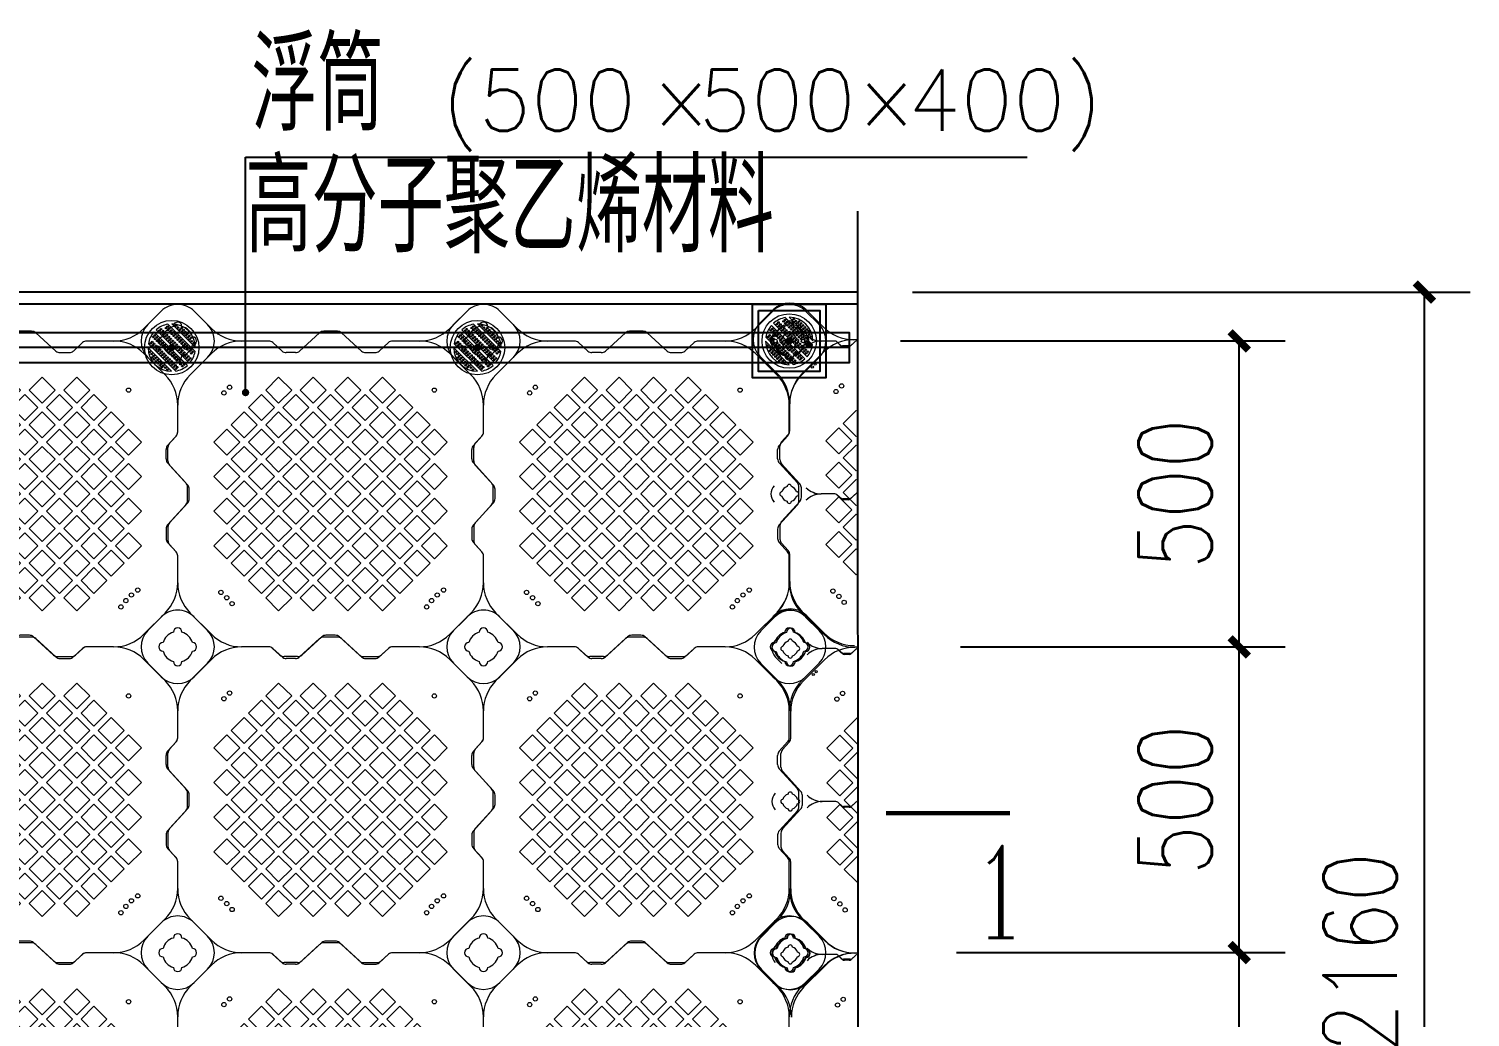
# Model space of a CAD drawing. Header units: millimetres. Extents: x -1822632 to -1305911, y 1206448 to 1536160.
# Drawn here: x -1808571 to -1806214, y 1235770 to 1237386 of the extents above; entities that cross this region are included whole.
import ezdxf

# ---------------------------------------------------------------- set-up
doc = ezdxf.new("R2010")
doc.units = ezdxf.units.MM
doc.header["$LTSCALE"] = 1000
doc.layers.get('0').update_dxf_attribs({"linetype": 'CONTINUOUS'})
doc.layers.get('DEFPOINTS').update_dxf_attribs({"linetype": 'CONTINUOUS'})
doc.layers.add('2维浮筒', color=253, linetype='CONTINUOUS', lineweight=5)
for name, color, linetype in [('DIM_LEAD', 3, 'CONTINUOUS'), ('DIM_SYMB', 3, 'CONTINUOUS'), ('PUB_DIM', 3, 'CONTINUOUS'), ('PUB_TEXT', 7, 'CONTINUOUS'), ('标注', 7, 'CONTINUOUS'), ('栏杆', 16, 'CONTINUOUS'), ('浮桥木地板', 44, 'CONTINUOUS'), ('龙骨', 29, 'CONTINUOUS')]:
    doc.layers.add(name, color=color, linetype=linetype)
doc.styles.add('_TCH_DIM', font='SIMPLEX.shx', dxfattribs={"width": 0.7, "bigfont": 'GBCBIG.shx'})
doc.styles.add('_TCH_LABEL', font='romanc.shx', dxfattribs={"width": 0.7, "bigfont": 'hhzkt.shx'})
doc.styles.add('dim_font', font='SIMPLEX.shx', dxfattribs={"width": 0.8})
doc.dimstyles.new('DIMN30', dxfattribs={"dimscale": 0.3, "dimtxt": 300, "dimasz": 100, "dimexe": 250, "dimexo": 300, "dimgap": 150, "dimtad": 1, "dimdec": 0, "dimzin": 0, "dimdsep": 46, "dimtxsty": 'dim_font', "dimblk": 'ARCHTICK', "dimcen": 0.09, "dimclrt": 7, "dimazin": 2, "dimtfac": 1, "dimtdec": 0, "dimtix": 1, "dimtmove": 2, "dimatfit": 3, "dimldrblk": 'ARCHTICK', "dimfxl": 1, "dimtolj": 1, "dimtzin": 0, "dimarcsym": 0})

# ---------------------------------------------------------------- blocks, each defined once
blk = doc.blocks.new('_ARCHTICK')
at = {"color": 0, "linetype": 'ByBlock', "const_width": 0.4}
blk.add_lwpolyline([(-0.5, -0.5), (0.5, 0.5)], dxfattribs=at)
blk = doc.blocks.new('*D46')
at = {"layer": 'DEFPOINTS', "color": 0, "transparency": 16777216}
for p in [(-1807235.3, 1236875.5), (-1806591.4, 1236875.5), (-1807051.5, 1236375.5)]:
    blk.add_point(p, dxfattribs=at)
at = {"layer": 'PUB_DIM', "color": 0, "lineweight": -2, "transparency": 16777216}
for p, q in [((-1807145.3, 1236875.5), (-1806516.4, 1236875.5)), ((-1806591.4, 1236375.5), (-1806591.4, 1236875.5)), ((-1806961.5, 1236375.5), (-1806516.4, 1236375.5))]:
    blk.add_line(p, q, dxfattribs=at)
at = {"layer": 'PUB_DIM', "color": 0, "lineweight": -2, "transparency": 16777216, "xscale": 30, "yscale": 30, "zscale": 30}
for p, rotation in [((-1806591.4, 1236875.5), 90), ((-1806591.4, 1236375.5), 270)]:
    blk.add_blockref('_ARCHTICK', p, dxfattribs=dict(at, rotation=rotation))
at = {"layer": 'PUB_DIM', "color": 7, "transparency": 16777216, "insert": (-1806696.4, 1236625.5), "char_height": 120, "attachment_point": 5, "rotation": 90, "style": 'dim_font'}
blk.add_mtext('\\A1;500', dxfattribs=at)
blk = doc.blocks.new('*D47')
at = {"layer": 'DEFPOINTS', "color": 0, "transparency": 16777216}
for p in [(-1807137.4, 1236375.5), (-1806591.4, 1236375.5), (-1806919.3, 1235875.5)]:
    blk.add_point(p, dxfattribs=at)
at = {"layer": 'PUB_DIM', "color": 0, "lineweight": -2, "transparency": 16777216}
for p, q in [((-1807047.4, 1236375.5), (-1806516.4, 1236375.5)), ((-1806591.4, 1235875.5), (-1806591.4, 1236375.5)), ((-1806829.3, 1235875.5), (-1806516.4, 1235875.5))]:
    blk.add_line(p, q, dxfattribs=at)
at = {"layer": 'PUB_DIM', "color": 0, "lineweight": -2, "transparency": 16777216, "xscale": 30, "yscale": 30, "zscale": 30}
for p, rotation in [((-1806591.4, 1236375.5), 90), ((-1806591.4, 1235875.5), 270)]:
    blk.add_blockref('_ARCHTICK', p, dxfattribs=dict(at, rotation=rotation))
at = {"layer": 'PUB_DIM', "color": 7, "transparency": 16777216, "insert": (-1806696.4, 1236125.5), "char_height": 120, "attachment_point": 5, "rotation": 90, "style": 'dim_font'}
blk.add_mtext('\\A1;500', dxfattribs=at)
blk = doc.blocks.new('*D48')
at = {"layer": 'DEFPOINTS', "color": 0, "transparency": 16777216}
for p in [(-1807144, 1235875.5), (-1806591.4, 1235875.5), (-1807016, 1235375.5)]:
    blk.add_point(p, dxfattribs=at)
at = {"layer": 'PUB_DIM', "color": 0, "lineweight": -2, "transparency": 16777216}
for p, q in [((-1807054, 1235875.5), (-1806516.4, 1235875.5)), ((-1806591.4, 1235375.5), (-1806591.4, 1235875.5)), ((-1806926, 1235375.5), (-1806516.4, 1235375.5))]:
    blk.add_line(p, q, dxfattribs=at)
at = {"layer": 'PUB_DIM', "color": 0, "lineweight": -2, "transparency": 16777216, "xscale": 30, "yscale": 30, "zscale": 30}
for p, rotation in [((-1806591.4, 1235875.5), 90), ((-1806591.4, 1235375.5), 270)]:
    blk.add_blockref('_ARCHTICK', p, dxfattribs=dict(at, rotation=rotation))
at = {"layer": 'PUB_DIM', "color": 7, "transparency": 16777216, "insert": (-1806696.4, 1235625.5), "char_height": 120, "attachment_point": 5, "rotation": 90, "style": 'dim_font'}
blk.add_mtext('\\A1;500', dxfattribs=at)
blk = doc.blocks.new('dsm2')
at = {"color": 251, "lineweight": 5}
for p, q in [((-77.5, 0.3), (-0.3, 77.5)), ((-76.4, -12.8), (12.8, 76.4)), ((-58.2, -51.2), (51.2, 58.2)), ((-51.2, -58.2), (58.2, 51.2)), ((-12.8, -76.4), (76.4, 12.8)), ((0.3, -77.5), (77.5, -0.3))]:
    blk.add_line(p, q, dxfattribs=at)
for centre, radius in [((0, 0), 89), ((-51.3, 44.9), 2.5), ((-44.9, 51.3), 2.5), ((-40, 46.3), 2.5), ((-38.5, 57.6), 2.5), ((-33.6, 52.7), 2.5), ((-32.2, 64), 2.5), ((-27.2, 59), 2.5), ((-20.9, 65.4), 2.5), ((-14.5, 71.8), 2.5), ((0, 45), 6), ((1.1, 56.2), 2.5), ((6, 51.3), 2.5), ((7.4, 62.6), 2.5), ((12.4, 57.6), 2.5), ((13.8, 68.9), 2.5), ((18.7, 64), 2.5), ((22.3, 47.7), 2.5), ((28.6, 54.1), 2.5), ((33.6, 49.1), 2.5), ((35, 60.5), 2.5), ((40, 55.5), 2.5), ((-71.8, 14.5), 2.5), ((-65.4, 20.9), 2.5), ((-64, 32.2), 2.5), ((-59, 27.2), 2.5), ((-57.6, 38.5), 2.5), ((-56.2, -1.1), 2.5), ((-52.7, 33.6), 2.5), ((-49.9, 5.3), 2.5), ((-46.3, 40), 2.5), ((-44.9, 0.4), 2.5), ((-43.5, 11.7), 2.5), ((-38.5, 6.7), 2.5), ((-37.1, 18), 2.5), ((-32.2, 13.1), 2.5), ((-30.8, 24.4), 2.5), ((-25.8, 19.4), 2.5), ((-24.4, 30.8), 2.5), ((-22.3, 3.2), 2.5), ((-19.4, 25.8), 2.5), ((-18, 37.1), 2.5), ((-17.3, -1.8), 2.5), ((-15.9, 9.5), 2.5), ((-13.1, 32.2), 2.5), ((-11.7, 43.5), 2.5), ((-11, 4.6), 2.5), ((-9.5, 15.9), 2.5), ((-6.7, 38.5), 2.5), ((-4.6, 11), 2.5), ((-3.2, 22.3), 2.5), ((1.8, 17.3), 2.5), ((3.2, 28.6), 2.5), ((8.1, 23.7), 2.5), ((9.5, 35), 2.5), ((14.5, 30.1), 2.5), ((15.9, 41.4), 2.5), ((17.3, 1.8), 2.5), ((20.9, 36.4), 2.5), ((23.7, 8.1), 2.5), ((27.2, 42.8), 2.5), ((28.6, 3.2), 2.5), ((30.1, 14.5), 2.5), ((35, 9.5), 2.5), ((36.4, 20.9), 2.5), ((41.4, 15.9), 2.5), ((42.8, 27.2), 2.5), ((44.9, -0.4), 2.5), ((47.7, 22.3), 2.5), ((49.1, 33.6), 2.5), ((51.3, 6), 2.5), ((54.1, 28.6), 2.5), ((55.5, 40), 2.5), ((56.2, 1.1), 2.5), ((57.6, 12.4), 2.5), ((60.5, 35), 2.5), ((62.6, 7.4), 2.5), ((64, 18.7), 2.5), ((68.9, 13.8), 2.5), ((-68.9, -13.8), 2.5), ((-64, -18.7), 2.5), ((-62.6, -7.4), 2.5), ((-60.5, -35), 2.5), ((-57.6, -12.4), 2.5), ((-55.5, -40), 2.5), ((-54.1, -28.6), 2.5), ((-51.3, -6), 2.5), ((-49.1, -33.6), 2.5), ((-47.7, -22.3), 2.5), ((-42.8, -27.2), 2.5), ((-41.4, -15.9), 2.5), ((-36.4, -20.9), 2.5), ((-35, -9.5), 2.5), ((-33.6, -49.1), 2.5), ((-30.1, -14.5), 2.5), ((-28.6, -3.2), 2.5), ((-27.2, -42.8), 2.5), ((-23.7, -8.1), 2.5), ((-22.3, -47.7), 2.5), ((-20.9, -36.4), 2.5), ((-15.9, -41.4), 2.5), ((-14.5, -30.1), 2.5), ((-9.5, -35), 2.5), ((-8.1, -23.7), 2.5), ((0, -45), 6), ((-3.2, -28.6), 2.5), ((-1.8, -17.3), 2.5), ((3.2, -22.3), 2.5), ((4.6, -11), 2.5), ((6.7, -38.5), 2.5), ((9.5, -15.9), 2.5), ((11, -4.6), 2.5), ((11.7, -43.5), 2.5), ((13.1, -32.2), 2.5), ((15.9, -9.5), 2.5), ((18, -37.1), 2.5), ((19.4, -25.8), 2.5), ((22.3, -3.2), 2.5), ((24.4, -30.8), 2.5), ((25.8, -19.4), 2.5), ((30.8, -24.4), 2.5), ((32.2, -13.1), 2.5), ((37.1, -18), 2.5), ((38.5, -6.7), 2.5), ((40, -46.3), 2.5), ((43.5, -11.7), 2.5), ((46.3, -40), 2.5), ((49.9, -5.3), 2.5), ((51.3, -44.9), 2.5), ((52.7, -33.6), 2.5), ((57.6, -38.5), 2.5), ((59, -27.2), 2.5), ((64, -32.2), 2.5), ((65.4, -20.9), 2.5), ((71.8, -14.5), 2.5), ((-40, -55.5), 2.5), ((-35, -60.5), 2.5), ((-28.6, -54.1), 2.5), ((-18.7, -64), 2.5), ((-13.8, -68.9), 2.5), ((-12.4, -57.6), 2.5), ((-7.4, -62.6), 2.5), ((-6, -51.3), 2.5), ((-1.1, -56.2), 2.5), ((14.5, -71.8), 2.5), ((20.9, -65.4), 2.5), ((27.2, -59), 2.5), ((32.2, -64), 2.5), ((33.6, -52.7), 2.5), ((38.5, -57.6), 2.5), ((44.9, -51.3), 2.5)]:
    blk.add_circle(centre, radius, dxfattribs=at)
for centre, radius, start, end in [((0, 0), 77.5, 90.2087, 179.7913), ((-5.3, 49.9), 2.5, 9.9886, 265.1119), ((0, 0), 77.5, 48.6991, 80.4959), ((0, 0), 77.5, 9.5041, 41.3009), ((0, 0), 77.5, 189.5041, 221.3009), ((0, 0), 77.5, 270.2087, 359.7913), ((0, 0), 77.5, 228.6991, 260.4959), ((5.3, -49.9), 2.5, 189.9886, 85.1119)]:
    blk.add_arc(centre, radius, start, end, dxfattribs=at)
blk = doc.blocks.new('ds')
at = {"color": 6}
blk.add_lwpolyline([(-6.5, -3.8), (0, -7.5), (6.5, -3.8), (6.5, 3.8), (0, 7.5), (-6.5, 3.8)], close=True, dxfattribs=at)
at = {"color": 5, "lineweight": -3}
blk.add_circle((0, 0), 9, dxfattribs=at)
at = {"lineweight": -3}
blk.add_circle((0, 0), 4, dxfattribs=at)
at = {"color": 251, "lineweight": 5, "rotation": 90}
blk.add_blockref('dsm2', (0, 0), dxfattribs=at)
blk = doc.blocks.new('*U34')
at = {"layer": '栏杆'}
for points in [[(-60, 60), (60, 60), (60, -60), (-60, -60)], [(-50, 50), (50, 50), (50, -50), (-50, -50)]]:
    blk.add_lwpolyline(points, close=True, dxfattribs=at)
blk = doc.blocks.new('*U35')
at = {"layer": '栏杆', "color": 0, "linetype": 'ByBlock', "lineweight": -2, "transparency": 16777216}
blk.add_blockref('*U34', (4500, 0), dxfattribs=at)
blk = doc.blocks.new('旗华浮筒')
at = {"layer": '2维浮筒'}
for p, q in [((-548.8, 526.9), (-526.9, 548.8)), ((-473.2, 548.8), (-444.8, 520.5)), ((-26.8, 548.8), (-55.2, 520.5)), ((26.9, 548.8), (48.8, 526.9)), ((-395.4, 500), (-351.5, 500)), ((-332.9, 513.4), (-344.7, 502.6)), ((-303.9, 516), (-326.1, 516)), ((-297.1, 513.4), (-264.4, 483.6)), ((-202.9, 513.4), (-235.6, 483.6)), ((-196.1, 516), (-173.9, 516)), ((-167.1, 513.4), (-155.3, 502.6)), ((-148.5, 500), (-104.7, 500)), ((-548.8, 473.2), (-520.5, 444.8)), ((-479.5, 444.8), (-444.8, 479.5)), ((-257.6, 481), (-242.4, 481)), ((-20.5, 444.8), (-55.2, 479.5)), ((48.8, 473.2), (20.5, 444.8)), ((-500, 351.5), (-500, 395.4)), ((0, 351.3), (0, 395.4)), ((-513.4, 332.9), (-502.6, 344.7)), ((-16.4, 329.4), (-2.6, 344.5)), ((-516, 303.9), (-516, 326.1)), ((-19, 307.4), (-19, 322.6)), ((-513.4, 297.1), (-483.6, 264.4)), ((-16.4, 300.6), (13.4, 267.9)), ((16, 238.9), (16, 261.1)), ((-481, 242.4), (-481, 257.6)), ((-513.4, 202.9), (-483.6, 235.6)), ((-16.4, 199.4), (13.4, 232.1)), ((-516, 196.1), (-516, 173.9)), ((-19, 192.6), (-19, 177.4)), ((-513.4, 167.1), (-502.6, 155.3)), ((-16.4, 170.6), (-2.6, 155.5)), ((-500, 104.7), (-500, 148.5)), ((0, 104.7), (0, 148.7)), ((-548.8, 26.8), (-520.5, 55.2)), ((-444.8, 20.5), (-479.5, 55.2)), ((-55.2, 20.5), (-20.5, 55.2)), ((48.8, 26.8), (20.5, 55.2)), ((-395.4, 0), (-351.3, 0)), ((-329.4, 16.4), (-344.5, 2.6)), ((-307.4, 19), (-322.6, 19)), ((-300.6, 16.4), (-267.9, -13.4)), ((-199.4, 16.4), (-232.1, -13.4)), ((-192.6, 19), (-177.4, 19)), ((-170.6, 16.4), (-155.5, 2.6)), ((-148.7, 0), (-104.7, 0)), ((-473.2, -48.8), (-444.8, -20.5)), ((-261.1, -16), (-238.9, -16)), ((-26.8, -48.8), (-55.2, -20.5)), ((-526.9, -48.8), (-548.8, -26.9)), ((48.8, -26.9), (26.9, -48.8))]:
    blk.add_line(p, q, dxfattribs=at)
for points in [[(-334.9, 398.5), (-313.6, 419.7), (-334.9, 440.9), (-356.1, 419.7)], [(-278.3, 398.5), (-257.1, 419.7), (-278.3, 440.9), (-299.5, 419.7)], [(-221.7, 398.5), (-200.5, 419.7), (-221.7, 440.9), (-242.9, 419.7)], [(-165.1, 398.5), (-143.9, 419.7), (-165.1, 440.9), (-186.4, 419.7)], [(-363.1, 370.2), (-341.9, 391.4), (-363.1, 412.6), (-384.4, 391.4)], [(-306.6, 370.2), (-285.4, 391.4), (-306.6, 412.6), (-327.8, 391.4)], [(-250, 370.2), (-228.8, 391.4), (-250, 412.6), (-271.2, 391.4)], [(-193.4, 370.2), (-172.2, 391.4), (-193.4, 412.6), (-214.6, 391.4)], [(-136.9, 370.2), (-115.6, 391.4), (-136.9, 412.6), (-158.1, 391.4)], [(-391.4, 341.9), (-370.2, 363.1), (-391.4, 384.4), (-412.6, 363.1)], [(-334.9, 341.9), (-313.6, 363.1), (-334.9, 384.4), (-356.1, 363.1)], [(-278.3, 341.9), (-257.1, 363.1), (-278.3, 384.4), (-299.5, 363.1)], [(-221.7, 341.9), (-200.5, 363.1), (-221.7, 384.4), (-242.9, 363.1)], [(-165.1, 341.9), (-143.9, 363.1), (-165.1, 384.4), (-186.4, 363.1)], [(-108.6, 341.9), (-87.4, 363.1), (-108.6, 384.4), (-129.8, 363.1)], [(-419.7, 313.6), (-398.5, 334.9), (-419.7, 356.1), (-440.9, 334.9)], [(-363.1, 313.6), (-341.9, 334.9), (-363.1, 356.1), (-384.4, 334.9)], [(-306.6, 313.6), (-285.4, 334.9), (-306.6, 356.1), (-327.8, 334.9)], [(-250, 313.6), (-228.8, 334.9), (-250, 356.1), (-271.2, 334.9)], [(-193.4, 313.6), (-172.2, 334.9), (-193.4, 356.1), (-214.6, 334.9)], [(-136.9, 313.6), (-115.6, 334.9), (-136.9, 356.1), (-158.1, 334.9)], [(-80.3, 313.6), (-59.1, 334.9), (-80.3, 356.1), (-101.5, 334.9)], [(-391.4, 285.4), (-370.2, 306.6), (-391.4, 327.8), (-412.6, 306.6)], [(-334.9, 285.4), (-313.6, 306.6), (-334.9, 327.8), (-356.1, 306.6)], [(-278.3, 285.4), (-257.1, 306.6), (-278.3, 327.8), (-299.5, 306.6)], [(-221.7, 285.4), (-200.5, 306.6), (-221.7, 327.8), (-242.9, 306.6)], [(-165.1, 285.4), (-143.9, 306.6), (-165.1, 327.8), (-186.4, 306.6)], [(-108.6, 285.4), (-87.4, 306.6), (-108.6, 327.8), (-129.8, 306.6)], [(-419.7, 257.1), (-398.5, 278.3), (-419.7, 299.5), (-440.9, 278.3)], [(-363.1, 257.1), (-341.9, 278.3), (-363.1, 299.5), (-384.4, 278.3)], [(-306.6, 257.1), (-285.4, 278.3), (-306.6, 299.5), (-327.8, 278.3)], [(-250, 257.1), (-228.8, 278.3), (-250, 299.5), (-271.2, 278.3)], [(-193.4, 257.1), (-172.2, 278.3), (-193.4, 299.5), (-214.6, 278.3)], [(-136.9, 257.1), (-115.6, 278.3), (-136.9, 299.5), (-158.1, 278.3)], [(-80.3, 257.1), (-59.1, 278.3), (-80.3, 299.5), (-101.5, 278.3)], [(-391.4, 228.8), (-370.2, 250), (-391.4, 271.2), (-412.6, 250)], [(-334.9, 228.8), (-313.6, 250), (-334.9, 271.2), (-356.1, 250)], [(-278.3, 228.8), (-257.1, 250), (-278.3, 271.2), (-299.5, 250)], [(-221.7, 228.8), (-200.5, 250), (-221.7, 271.2), (-242.9, 250)], [(-165.1, 228.8), (-143.9, 250), (-165.1, 271.2), (-186.4, 250)], [(-108.6, 228.8), (-87.4, 250), (-108.6, 271.2), (-129.8, 250)], [(-419.7, 200.5), (-398.5, 221.7), (-419.7, 242.9), (-440.9, 221.7)], [(-363.1, 200.5), (-341.9, 221.7), (-363.1, 242.9), (-384.4, 221.7)], [(-306.6, 200.5), (-285.4, 221.7), (-306.6, 242.9), (-327.8, 221.7)], [(-250, 200.5), (-228.8, 221.7), (-250, 242.9), (-271.2, 221.7)], [(-193.4, 200.5), (-172.2, 221.7), (-193.4, 242.9), (-214.6, 221.7)], [(-136.9, 200.5), (-115.6, 221.7), (-136.9, 242.9), (-158.1, 221.7)], [(-80.3, 200.5), (-59.1, 221.7), (-80.3, 242.9), (-101.5, 221.7)], [(-391.4, 172.2), (-370.2, 193.4), (-391.4, 214.6), (-412.6, 193.4)], [(-334.9, 172.2), (-313.6, 193.4), (-334.9, 214.6), (-356.1, 193.4)], [(-278.3, 172.2), (-257.1, 193.4), (-278.3, 214.6), (-299.5, 193.4)], [(-221.7, 172.2), (-200.5, 193.4), (-221.7, 214.6), (-242.9, 193.4)], [(-165.1, 172.2), (-143.9, 193.4), (-165.1, 214.6), (-186.4, 193.4)], [(-108.6, 172.2), (-87.4, 193.4), (-108.6, 214.6), (-129.8, 193.4)], [(-419.7, 143.9), (-398.5, 165.1), (-419.7, 186.4), (-440.9, 165.1)], [(-363.1, 143.9), (-341.9, 165.1), (-363.1, 186.4), (-384.4, 165.1)], [(-306.6, 143.9), (-285.4, 165.1), (-306.6, 186.4), (-327.8, 165.1)], [(-250, 143.9), (-228.8, 165.1), (-250, 186.4), (-271.2, 165.1)], [(-193.4, 143.9), (-172.2, 165.1), (-193.4, 186.4), (-214.6, 165.1)], [(-136.9, 143.9), (-115.6, 165.1), (-136.9, 186.4), (-158.1, 165.1)], [(-80.3, 143.9), (-59.1, 165.1), (-80.3, 186.4), (-101.5, 165.1)], [(-391.4, 115.6), (-370.2, 136.9), (-391.4, 158.1), (-412.6, 136.9)], [(-334.9, 115.6), (-313.6, 136.9), (-334.9, 158.1), (-356.1, 136.9)], [(-278.3, 115.6), (-257.1, 136.9), (-278.3, 158.1), (-299.5, 136.9)], [(-221.7, 115.6), (-200.5, 136.9), (-221.7, 158.1), (-242.9, 136.9)], [(-165.1, 115.6), (-143.9, 136.9), (-165.1, 158.1), (-186.4, 136.9)], [(-108.6, 115.6), (-87.4, 136.9), (-108.6, 158.1), (-129.8, 136.9)], [(-363.1, 87.4), (-341.9, 108.6), (-363.1, 129.8), (-384.4, 108.6)], [(-306.6, 87.4), (-285.4, 108.6), (-306.6, 129.8), (-327.8, 108.6)], [(-250, 87.4), (-228.8, 108.6), (-250, 129.8), (-271.2, 108.6)], [(-193.4, 87.4), (-172.2, 108.6), (-193.4, 129.8), (-214.6, 108.6)], [(-136.9, 87.4), (-115.6, 108.6), (-136.9, 129.8), (-158.1, 108.6)], [(-334.9, 59.1), (-313.6, 80.3), (-334.9, 101.5), (-356.1, 80.3)], [(-278.3, 59.1), (-257.1, 80.3), (-278.3, 101.5), (-299.5, 80.3)], [(-221.7, 59.1), (-200.5, 80.3), (-221.7, 101.5), (-242.9, 80.3)], [(-165.1, 59.1), (-143.9, 80.3), (-165.1, 101.5), (-186.4, 80.3)]]:
    blk.add_lwpolyline(points, close=True, dxfattribs=at)
for centre in [(-411, 429.4), (-84.8, 424.4), (-429.4, 411), (-419.7, 419.7), (-75.6, 415.2), (-434.7, 92.9), (-424.4, 84.8), (-415.2, 75.6), (-80.3, 80.3), (-407.1, 65.3)]:
    blk.add_circle(centre, 3.5, dxfattribs=at)
for centre, radius, start, end in [((-500, 522), 38, 45, 135), ((0, 522), 38, 45, 135), ((-522, 500), 38, 135, 225), ((-500, 500), 25, 106.2602, 163.7398), ((-500, 524), 7, 0, 180), ((-500, 500), 25, 16.2602, 73.7398), ((-395.3, 570), 70, 225, 270), ((-104.7, 570), 70, 270, 315), ((0, 500), 25, 106.2602, 163.7398), ((0, 524), 7, 0, 180), ((0, 500), 25, 16.2602, 73.7398), ((22, 500), 38, 315, 45), ((-524, 500), 7, 90, 270), ((-476, 500), 7, 270, 90), ((-395.3, 430), 70, 90, 135), ((-351.5, 510), 10, 270, 312.2737), ((-326.1, 506), 10, 90, 132.2737), ((-303.9, 506), 10, 47.7263, 90), ((-196.1, 506), 10, 90, 132.2737), ((-173.9, 506), 10, 47.7263, 90), ((-148.5, 510), 10, 227.7263, 270), ((-104.7, 430), 70, 45, 90), ((-24, 500), 7, 90, 270), ((24, 500), 7, 270, 90), ((-500, 500), 25, 196.2602, 253.7398), ((-500, 476), 7, 180, 0), ((-500, 500), 25, 286.2602, 343.7398), ((-257.6, 491), 10, 227.7263, 270), ((-242.4, 491), 10, 270, 312.2737), ((0, 500), 25, 196.2602, 253.7398), ((0, 476), 7, 180, 0), ((0, 500), 25, 286.2602, 343.7398), ((-570, 395.3), 70, 0, 45), ((-430, 395.3), 70, 135, 180), ((-70, 395.3), 70, 0, 45), ((70, 395.3), 70, 135, 180), ((-506, 326.1), 10, 137.7263, 180), ((-510, 351.5), 10, 317.7263, 0), ((-10, 351.3), 10, 317.7263, 0), ((-9, 322.6), 10, 137.7263, 180), ((-9, 307.4), 10, 180, 222.2737), ((-506, 303.9), 10, 180, 222.2737), ((-491, 257.6), 10, 0, 42.2737), ((6, 261.1), 10, 0, 42.2737), ((-491, 242.4), 10, 317.7263, 0), ((6, 238.9), 10, 317.7263, 0), ((-506, 196.1), 10, 137.7263, 180), ((-9, 192.6), 10, 137.7263, 180), ((-506, 173.9), 10, 180, 222.2737), ((-9, 177.4), 10, 180, 222.2737), ((-510, 148.5), 10, 0, 42.2737), ((-10, 148.7), 10, 0, 42.2737), ((-570, 104.7), 70, 315, 0), ((-430, 104.7), 70, 180, 225), ((-70, 104.7), 70, 315, 0), ((70, 104.7), 70, 180, 225), ((-522, 0), 38, 135, 225), ((-500, 0), 25, 106.2602, 163.7398), ((-500, 24), 7, 0, 180), ((-500, 0), 25, 16.2602, 73.7398), ((0, 0), 25, 106.2602, 163.7398), ((0, 24), 7, 0, 180), ((0, 0), 25, 16.2602, 73.7398), ((22, 0), 38, 315, 45), ((-524, 0), 7, 90, 270), ((-476, 0), 7, 270, 90), ((-395.3, 70), 70, 225, 270), ((-395.3, -70), 70, 90, 135), ((-351.3, 10), 10, 270, 312.2737), ((-322.6, 9), 10, 90, 132.2737), ((-307.4, 9), 10, 47.7263, 90), ((-192.6, 9), 10, 90, 132.2737), ((-177.4, 9), 10, 47.7263, 90), ((-148.7, 10), 10, 227.7263, 270), ((-104.7, 70), 70, 270, 315), ((-104.7, -70), 70, 45, 90), ((-24, 0), 7, 90, 270), ((24, 0), 7, 270, 90), ((-500, 0), 25, 196.2602, 253.7398), ((-500, 0), 25, 286.2602, 343.7398), ((-261.1, -6), 10, 227.7263, 270), ((-238.9, -6), 10, 270, 312.2737), ((0, 0), 25, 196.2602, 253.7398), ((0, 0), 25, 286.2602, 343.7398), ((-500, -24), 7, 180, 0), ((0, -24), 7, 180, 0), ((-500, -22), 38, 225, 315), ((0, -22), 38, 225, 315)]:
    blk.add_arc(centre, radius, start, end, dxfattribs=at)
blk = doc.blocks.new('*U36')
at = {"layer": '2维浮筒', "rotation": 90}
blk.add_blockref('旗华浮筒', (250, 250), dxfattribs=at)
blk = doc.blocks.new('*U37')
at = {"layer": '栏杆', "color": 0, "linetype": 'ByBlock', "lineweight": -2, "transparency": 16777216}
for p in [(1500, 0), (2000, 0), (2500, 0), (1500, -500), (2000, -500), (2500, -500), (1500, -1000), (2000, -1000), (2500, -1000)]:
    blk.add_blockref('*U36', p, dxfattribs=at)
blk = doc.blocks.new('*D50')
at = {"layer": 'DEFPOINTS', "color": 0, "transparency": 16777216}
for p in [(-1807215.6, 1236955.4, 0), (-1807184.1, 1234795.4, 0), (-1806288.8, 1234795.4)]:
    blk.add_point(p, dxfattribs=at)
at = {"layer": 'PUB_DIM', "color": 0, "lineweight": -2, "transparency": 16777216}
for p, q in [((-1807125.6, 1236955.4), (-1806213.8, 1236955.4)), ((-1806288.8, 1236955.4), (-1806288.8, 1234795.4)), ((-1807094.1, 1234795.4), (-1806213.8, 1234795.4))]:
    blk.add_line(p, q, dxfattribs=at)
at = {"layer": 'PUB_DIM', "color": 0, "lineweight": -2, "transparency": 16777216, "xscale": 30, "yscale": 30, "zscale": 30}
for p, rotation in [((-1806288.8, 1236955.4), 90), ((-1806288.8, 1234795.4), 270)]:
    blk.add_blockref('_ARCHTICK', p, dxfattribs=dict(at, rotation=rotation))
at = {"layer": 'PUB_DIM', "color": 7, "transparency": 16777216, "insert": (-1806393.8, 1235875.4), "char_height": 120, "attachment_point": 5, "rotation": 90, "style": 'dim_font'}
blk.add_mtext('\\A1;2160', dxfattribs=at)

msp = doc.modelspace()

# ---------------------------------------------------------------- linework, layer by layer
msp.add_line((-1807230.81, 1236864.628, 0), (-1812127.96, 1236864.628, 0))
at = {"layer": '2维浮筒'}
for p, q in [((-1807375.285, 1236904.545, 0), (-1807353.364, 1236926.466, 0)), ((-1807299.624, 1236926.466, 0), (-1807271.299, 1236898.14, 0)), ((-1807253.085, 1236875.433, 0), (-1807275.062, 1236875.433, 0)), ((-1807252.985, 1236875.433, 0), (-1807275.062, 1236875.433, 0)), ((-1807243.783, 1236868.733, 0), (-1807249.722, 1236874.132, 0)), ((-1807242.033, 1236867.233, 0), (-1807249.622, 1236874.132, 0)), ((-1807227.672, 1236867.233, 0), (-1807216.227, 1236877.637, 0)), ((-1807225.922, 1236868.733, 0), (-1807216.127, 1236877.637, 0)), ((-1807216.127, 1236877.637, 0), (-1807221.877, 1236877.637, 0)), ((-1807375.285, 1236850.805, 0), (-1807346.959, 1236822.48, 0)), ((-1807340.806, 1236851.018, 0), (-1807351.766, 1236861.979, 0)), ((-1807271.223, 1236857.135, 0), (-1807305.954, 1236822.404, 0)), ((-1807229.285, 1236867.433, 0), (-1807240.419, 1236867.433, 0)), ((-1807231.035, 1236865.933, 0), (-1807238.669, 1236865.933, 0)), ((-1807326.457, 1236729.104, 0), (-1807326.457, 1236772.907, 0)), ((-1807339.856, 1236710.498, 0), (-1807329.057, 1236722.377, 0)), ((-1807342.457, 1236681.504, 0), (-1807342.457, 1236703.771, 0)), ((-1807339.856, 1236674.777, 0), (-1807310.057, 1236641.998, 0)), ((-1807307.457, 1236620.004, 0), (-1807307.457, 1236635.271, 0)), ((-1807339.856, 1236580.498, 0), (-1807310.057, 1236613.277, 0)), ((-1807253.085, 1236625.433, 0), (-1807275.062, 1236625.433, 0)), ((-1807252.985, 1236625.433, 0), (-1807275.062, 1236625.433, 0)), ((-1807243.783, 1236618.733, 0), (-1807249.722, 1236624.132, 0)), ((-1807242.033, 1236617.233, 0), (-1807249.622, 1236624.132, 0)), ((-1807229.285, 1236617.433, 0), (-1807240.419, 1236617.433, 0)), ((-1807231.035, 1236615.933, 0), (-1807238.669, 1236615.933, 0)), ((-1807227.672, 1236617.233, 0), (-1807216.933, 1236626.996, 0)), ((-1807225.922, 1236618.733, 0), (-1807216.833, 1236626.996, 0)), ((-1807342.457, 1236573.771, 0), (-1807342.457, 1236551.504, 0)), ((-1807339.856, 1236544.777, 0), (-1807329.057, 1236532.898, 0)), ((-1807326.457, 1236482.217, 0), (-1807326.457, 1236526.171, 0)), ((-1807373.661, 1236401.733, 0), (-1807351.741, 1236423.653, 0)), ((-1807298.639, 1236426.339, 0), (-1807270.313, 1236398.013, 0)), ((-1807298.001, 1236423.653, 0), (-1807269.675, 1236395.327, 0)), ((-1807226.048, 1236364.42, 0), (-1807214.603, 1236374.825, 0)), ((-1807224.298, 1236365.92, 0), (-1807214.503, 1236374.825, 0)), ((-1807214.503, 1236374.825, 0), (-1807220.253, 1236374.825, 0)), ((-1807339.182, 1236348.206, 0), (-1807350.142, 1236359.166, 0)), ((-1807269.599, 1236354.322, 0), (-1807304.33, 1236319.592, 0)), ((-1807251.461, 1236372.62, 0), (-1807273.438, 1236372.62, 0)), ((-1807251.361, 1236372.62, 0), (-1807273.438, 1236372.62, 0)), ((-1807242.159, 1236365.92, 0), (-1807248.098, 1236371.32, 0)), ((-1807240.409, 1236364.42, 0), (-1807247.998, 1236371.32, 0)), ((-1807227.661, 1236364.62, 0), (-1807238.795, 1236364.62, 0)), ((-1807229.411, 1236363.12, 0), (-1807237.045, 1236363.12, 0)), ((-1807373.661, 1236347.993, 0), (-1807345.335, 1236319.667, 0)), ((-1807324.833, 1236226.291, 0), (-1807324.833, 1236270.094, 0)), ((-1807338.232, 1236207.686, 0), (-1807327.433, 1236219.564, 0)), ((-1807340.833, 1236178.691, 0), (-1807340.833, 1236200.959, 0)), ((-1807338.232, 1236171.964, 0), (-1807308.433, 1236139.186, 0)), ((-1807305.833, 1236117.191, 0), (-1807305.833, 1236132.459, 0)), ((-1807251.461, 1236122.62, 0), (-1807273.438, 1236122.62, 0)), ((-1807251.361, 1236122.62, 0), (-1807273.438, 1236122.62, 0)), ((-1807242.159, 1236115.92, 0), (-1807248.098, 1236121.32, 0)), ((-1807240.409, 1236114.42, 0), (-1807247.998, 1236121.32, 0)), ((-1807226.048, 1236114.42, 0), (-1807215.309, 1236124.183, 0)), ((-1807224.298, 1236115.92, 0), (-1807215.209, 1236124.183, 0)), ((-1807338.232, 1236077.686, 0), (-1807308.433, 1236110.464, 0)), ((-1807227.661, 1236114.62, 0), (-1807238.795, 1236114.62, 0)), ((-1807229.411, 1236113.12, 0), (-1807237.045, 1236113.12, 0)), ((-1807340.833, 1236070.959, 0), (-1807340.833, 1236048.691, 0)), ((-1807338.232, 1236041.964, 0), (-1807327.433, 1236030.086, 0)), ((-1807324.833, 1235979.405, 0), (-1807324.833, 1236023.359, 0)), ((-1807373.661, 1235901.657, 0), (-1807345.335, 1235929.983, 0)), ((-1807269.599, 1235895.327, 0), (-1807304.33, 1235930.058, 0)), ((-1807372.676, 1235901.606, 0), (-1807350.755, 1235923.526, 0)), ((-1807297.015, 1235923.526, 0), (-1807268.689, 1235895.201, 0)), ((-1807251.461, 1235872.62, 0), (-1807273.438, 1235872.62, 0)), ((-1807251.361, 1235872.62, 0), (-1807273.438, 1235872.62, 0)), ((-1807242.159, 1235865.92, 0), (-1807248.098, 1235871.32, 0)), ((-1807240.409, 1235864.42, 0), (-1807247.998, 1235871.32, 0)), ((-1807227.661, 1235864.62, 0), (-1807238.795, 1235864.62, 0)), ((-1807229.411, 1235863.12, 0), (-1807237.045, 1235863.12, 0)), ((-1807226.048, 1235864.42, 0), (-1807214.603, 1235874.825, 0)), ((-1807224.298, 1235865.92, 0), (-1807214.503, 1235874.825, 0)), ((-1807214.503, 1235874.825, 0), (-1807220.253, 1235874.825, 0)), ((-1807214.643, 1235874.698, 0), (-1807219.268, 1235874.698, 0)), ((-1807351.741, 1235825.997, 0), (-1807373.661, 1235847.917, 0)), ((-1807372.676, 1235847.866, 0), (-1807344.35, 1235819.54, 0)), ((-1807268.614, 1235854.196, 0), (-1807303.345, 1235819.465, 0)), ((-1807298.001, 1235825.997, 0), (-1807269.675, 1235854.322, 0))]:
    msp.add_line(p, q, dxfattribs=at)
at = {"layer": '2维浮筒', "elevation": 0}
for points in [[(-1807217.116, 1236761.226), (-1807217.878, 1236761.988), (-1807239.091, 1236740.775), (-1807217.878, 1236719.561), (-1807217.1, 1236720.339)], [(-1807217.094, 1236704.635), (-1807217.878, 1236705.419), (-1807239.091, 1236684.206), (-1807217.878, 1236662.993), (-1807217.077, 1236663.794)], [(-1807217.071, 1236648.043), (-1807217.878, 1236648.851), (-1807239.091, 1236627.637), (-1807217.878, 1236606.424), (-1807217.054, 1236607.248)], [(-1807217.048, 1236591.452), (-1807217.878, 1236592.282), (-1807239.091, 1236571.069), (-1807217.878, 1236549.856), (-1807217.032, 1236550.702)], [(-1807217.025, 1236534.861), (-1807217.878, 1236535.714), (-1807239.091, 1236514.5), (-1807217.878, 1236493.287), (-1807217.009, 1236494.156)], [(-1807215.492, 1236258.414), (-1807216.254, 1236259.175), (-1807237.467, 1236237.962), (-1807216.254, 1236216.749), (-1807215.476, 1236217.527)], [(-1807215.47, 1236201.822), (-1807216.254, 1236202.607), (-1807237.467, 1236181.393), (-1807216.254, 1236160.18), (-1807215.453, 1236160.981)], [(-1807215.447, 1236145.231), (-1807216.254, 1236146.038), (-1807237.467, 1236124.825), (-1807216.254, 1236103.612), (-1807215.431, 1236104.435)], [(-1807215.424, 1236088.64), (-1807216.254, 1236089.47), (-1807237.467, 1236068.256), (-1807216.254, 1236047.043), (-1807215.408, 1236047.89)], [(-1807215.401, 1236032.048), (-1807216.254, 1236032.901), (-1807237.467, 1236011.688), (-1807216.254, 1235990.475), (-1807215.385, 1235991.344)]]:
    msp.add_lwpolyline(points, dxfattribs=at)
for points in [[(-1807224.949, 1236712.49), (-1807246.162, 1236733.703), (-1807267.375, 1236712.49), (-1807246.162, 1236691.277)], [(-1807224.949, 1236655.922), (-1807246.162, 1236677.135), (-1807267.375, 1236655.922), (-1807246.162, 1236634.709)], [(-1807224.949, 1236599.353), (-1807246.162, 1236620.566), (-1807267.375, 1236599.353), (-1807246.162, 1236578.14)], [(-1807224.949, 1236542.785), (-1807246.162, 1236563.998), (-1807267.375, 1236542.785), (-1807246.162, 1236521.571)], [(-1807223.325, 1236209.678), (-1807244.538, 1236230.891), (-1807265.752, 1236209.678), (-1807244.538, 1236188.465)], [(-1807223.325, 1236153.109), (-1807244.538, 1236174.322), (-1807265.752, 1236153.109), (-1807244.538, 1236131.896)], [(-1807223.325, 1236096.541), (-1807244.538, 1236117.754), (-1807265.752, 1236096.541), (-1807244.538, 1236075.327)], [(-1807223.325, 1236039.972), (-1807244.538, 1236061.185), (-1807265.752, 1236039.972), (-1807244.538, 1236018.759)]]:
    msp.add_lwpolyline(points, close=True, dxfattribs=at)
at = {"layer": '2维浮筒'}
for centre, radius in [((-1807289.569, 1236833.053, 0), 1.75), ((-1807284.973, 1236837.649, 0), 1.75), ((-1807241.698, 1236802.071, 0), 3.5), ((-1807250.89, 1236792.879, 0), 3.5), ((-1807255.883, 1236466.596, 0), 3.5), ((-1807246.162, 1236457.932, 0), 3.5), ((-1807237.498, 1236448.212, 0), 3.5), ((-1807287.945, 1236330.241, 0), 1.75), ((-1807283.349, 1236334.837, 0), 1.75), ((-1807249.266, 1236290.066, 0), 3.5), ((-1807240.074, 1236299.258, 0), 3.5), ((-1807254.259, 1235963.784, 0), 3.5), ((-1807244.538, 1235955.119, 0), 3.5), ((-1807235.874, 1235945.399, 0), 3.5), ((-1807248.281, 1235789.939, 0), 3.5), ((-1807239.088, 1235799.132, 0), 3.5)]:
    msp.add_circle(centre, radius, dxfattribs=at)
for centre, radius, start, end in [((-1807326.494, 1236899.596, 0), 38, 45, 135), ((-1807348.415, 1236877.675, 0), 38, 135, 225), ((-1807326.457, 1236877.637, 0), 25, 106.260205, 163.739795), ((-1807326.457, 1236901.637, 0), 7, 0, 180), ((-1807326.457, 1236877.637, 0), 25, 16.260205, 73.739795), ((-1807221.801, 1236947.637, 0), 70, 225, 270), ((-1807350.457, 1236877.637, 0), 7, 90, 270), ((-1807338.331, 1236875.451, 0), 19, 135, 225), ((-1807338.331, 1236875.414, 0), 19, 135, 225), ((-1807326.457, 1236877.637, 0), 25, 196.260205, 253.739795), ((-1807339.352, 1236875.433, 0), 3.5, 90, 270), ((-1807339.352, 1236875.433, 0), 3.5, 90, 270), ((-1807327.352, 1236875.433, 0), 12.5, 106.260205, 163.739795), ((-1807327.352, 1236875.433, 0), 12.5, 106.260205, 163.739795), ((-1807327.352, 1236875.433, 0), 12.5, 196.260205, 253.739795), ((-1807327.352, 1236875.433, 0), 12.5, 196.260205, 253.739795), ((-1807327.352, 1236887.433, 0), 3.5, 0, 180), ((-1807327.352, 1236887.433, 0), 3.5, 0, 180), ((-1807327.352, 1236875.433, 0), 12.5, 16.260205, 73.739795), ((-1807327.352, 1236875.433, 0), 12.5, 16.260205, 73.739795), ((-1807327.352, 1236875.433, 0), 12.5, 286.260205, 343.739795), ((-1807327.352, 1236875.433, 0), 12.5, 286.260205, 343.739795), ((-1807326.457, 1236877.637, 0), 25, 286.260205, 343.739795), ((-1807315.352, 1236875.433, 0), 3.5, 270, 90), ((-1807315.352, 1236875.433, 0), 3.5, 270, 90), ((-1807302.457, 1236877.637, 0), 7, 270, 90), ((-1807275.025, 1236910.433, 0), 35, 225, 270), ((-1807275.025, 1236840.433, 0), 35, 90, 135), ((-1807274.987, 1236910.433, 0), 35, 225, 270), ((-1807274.987, 1236840.433, 0), 35, 90, 135), ((-1807221.726, 1236807.637, 0), 70, 90, 135), ((-1807253.085, 1236870.433, 0), 5, 47.726311, 90), ((-1807252.985, 1236870.433, 0), 5, 47.726311, 90), ((-1807326.457, 1236853.637, 0), 7, 180, 0), ((-1807327.352, 1236863.433, 0), 3.5, 180, 0), ((-1807327.352, 1236863.433, 0), 3.5, 180, 0), ((-1807240.419, 1236872.433, 0), 5, 227.726311, 270), ((-1807238.669, 1236870.933, 0), 5, 227.726311, 270), ((-1807231.035, 1236870.933, 0), 5, 270, 312.273689), ((-1807229.285, 1236872.433, 0), 5, 270, 312.273689), ((-1807396.457, 1236772.982, 0), 70, 0, 45), ((-1807256.457, 1236772.907, 0), 70, 135, 180), ((-1807336.457, 1236729.104, 0), 10, 317.726311, 0), ((-1807332.457, 1236703.771, 0), 10, 137.726311, 180), ((-1807332.457, 1236681.504, 0), 10, 180, 222.273689), ((-1807338.331, 1236625.451, 0), 19, 135, 225), ((-1807338.331, 1236625.414, 0), 19, 135, 225), ((-1807327.352, 1236625.433, 0), 12.5, 106.260205, 163.739795), ((-1807327.352, 1236625.433, 0), 12.5, 106.260205, 163.739795), ((-1807327.352, 1236637.433, 0), 3.5, 0, 180), ((-1807327.352, 1236637.433, 0), 3.5, 0, 180), ((-1807327.352, 1236625.433, 0), 12.5, 16.260205, 73.739795), ((-1807327.352, 1236625.433, 0), 12.5, 16.260205, 73.739795), ((-1807317.457, 1236635.271, 0), 10, 0, 42.273689), ((-1807275.025, 1236660.433, 0), 35, 225, 270), ((-1807274.987, 1236660.433, 0), 35, 225, 270), ((-1807339.352, 1236625.433, 0), 3.5, 90, 270), ((-1807339.352, 1236625.433, 0), 3.5, 90, 270), ((-1807327.352, 1236625.433, 0), 12.5, 196.260205, 253.739795), ((-1807327.352, 1236625.433, 0), 12.5, 196.260205, 253.739795), ((-1807327.352, 1236613.433, 0), 3.5, 180, 0), ((-1807327.352, 1236613.433, 0), 3.5, 180, 0), ((-1807327.352, 1236625.433, 0), 12.5, 286.260205, 343.739795), ((-1807327.352, 1236625.433, 0), 12.5, 286.260205, 343.739795), ((-1807315.352, 1236625.433, 0), 3.5, 270, 90), ((-1807315.352, 1236625.433, 0), 3.5, 270, 90), ((-1807317.457, 1236620.004, 0), 10, 317.726311, 0), ((-1807275.025, 1236590.433, 0), 35, 90, 135), ((-1807274.987, 1236590.433, 0), 35, 90, 135), ((-1807253.085, 1236620.433, 0), 5, 47.726311, 90), ((-1807252.985, 1236620.433, 0), 5, 47.726311, 90), ((-1807240.419, 1236622.433, 0), 5, 227.726311, 270), ((-1807238.669, 1236620.933, 0), 5, 227.726311, 270), ((-1807231.035, 1236620.933, 0), 5, 270, 312.273689), ((-1807229.285, 1236622.433, 0), 5, 270, 312.273689), ((-1807332.457, 1236573.771, 0), 10, 137.726311, 180), ((-1807332.457, 1236551.504, 0), 10, 180, 222.273689), ((-1807336.457, 1236526.171, 0), 10, 0, 42.273689), ((-1807396.457, 1236482.293, 0), 70, 315, 0), ((-1807256.457, 1236482.368, 0), 70, 180, 225), ((-1807325.509, 1236399.469, 0), 38, 45, 135), ((-1807324.871, 1236396.783, 0), 38, 45, 135), ((-1807346.791, 1236374.863, 0), 38, 135, 225), ((-1807324.833, 1236374.825, 0), 25, 106.260205, 163.739795), ((-1807324.833, 1236398.825, 0), 7, 0, 180), ((-1807324.833, 1236374.825, 0), 25, 16.260205, 73.739795), ((-1807348.833, 1236374.825, 0), 7, 90, 270), ((-1807336.707, 1236372.639, 0), 19, 135, 225), ((-1807336.707, 1236372.601, 0), 19, 135, 225), ((-1807337.728, 1236372.62, 0), 3.5, 90, 270), ((-1807337.728, 1236372.62, 0), 3.5, 90, 270), ((-1807325.728, 1236372.62, 0), 12.5, 106.260205, 163.739795), ((-1807325.728, 1236372.62, 0), 12.5, 106.260205, 163.739795), ((-1807325.728, 1236384.62, 0), 3.5, 0, 180), ((-1807325.728, 1236384.62, 0), 3.5, 0, 180), ((-1807325.728, 1236372.62, 0), 12.5, 16.260205, 73.739795), ((-1807325.728, 1236372.62, 0), 12.5, 16.260205, 73.739795), ((-1807313.728, 1236372.62, 0), 3.5, 270, 90), ((-1807313.728, 1236372.62, 0), 3.5, 270, 90), ((-1807300.833, 1236374.825, 0), 7, 270, 90), ((-1807273.401, 1236407.62, 0), 35, 225, 270), ((-1807273.363, 1236407.62, 0), 35, 225, 270), ((-1807220.816, 1236447.511, 0), 70, 225, 270), ((-1807220.177, 1236444.825, 0), 70, 225, 270), ((-1807220.102, 1236304.825, 0), 70, 90, 135), ((-1807324.833, 1236374.825, 0), 25, 196.260205, 253.739795), ((-1807325.728, 1236372.62, 0), 12.5, 196.260205, 253.739795), ((-1807325.728, 1236372.62, 0), 12.5, 196.260205, 253.739795), ((-1807325.728, 1236360.62, 0), 3.5, 180, 0), ((-1807325.728, 1236360.62, 0), 3.5, 180, 0), ((-1807325.728, 1236372.62, 0), 12.5, 286.260205, 343.739795), ((-1807325.728, 1236372.62, 0), 12.5, 286.260205, 343.739795), ((-1807324.833, 1236374.825, 0), 25, 286.260205, 343.739795), ((-1807273.401, 1236337.62, 0), 35, 90, 135), ((-1807273.363, 1236337.62, 0), 35, 90, 135), ((-1807251.461, 1236367.62, 0), 5, 47.726311, 90), ((-1807251.361, 1236367.62, 0), 5, 47.726311, 90), ((-1807238.795, 1236369.62, 0), 5, 227.726311, 270), ((-1807237.045, 1236368.12, 0), 5, 227.726311, 270), ((-1807229.411, 1236368.12, 0), 5, 270, 312.273689), ((-1807227.661, 1236369.62, 0), 5, 270, 312.273689), ((-1807324.833, 1236350.825, 0), 7, 180, 0), ((-1807394.833, 1236270.17, 0), 70, 0, 45), ((-1807254.833, 1236270.094, 0), 70, 135, 180), ((-1807334.833, 1236226.291, 0), 10, 317.726311, 0), ((-1807330.833, 1236200.959, 0), 10, 137.726311, 180), ((-1807330.833, 1236178.691, 0), 10, 180, 222.273689), ((-1807315.833, 1236132.459, 0), 10, 0, 42.273689), ((-1807336.707, 1236122.639, 0), 19, 135, 225), ((-1807336.707, 1236122.601, 0), 19, 135, 225), ((-1807337.728, 1236122.62, 0), 3.5, 90, 270), ((-1807337.728, 1236122.62, 0), 3.5, 90, 270), ((-1807325.728, 1236122.62, 0), 12.5, 106.260205, 163.739795), ((-1807325.728, 1236122.62, 0), 12.5, 106.260205, 163.739795), ((-1807325.728, 1236122.62, 0), 12.5, 196.260205, 253.739795), ((-1807325.728, 1236122.62, 0), 12.5, 196.260205, 253.739795), ((-1807325.728, 1236134.62, 0), 3.5, 0, 180), ((-1807325.728, 1236134.62, 0), 3.5, 0, 180), ((-1807325.728, 1236122.62, 0), 12.5, 16.260205, 73.739795), ((-1807325.728, 1236122.62, 0), 12.5, 16.260205, 73.739795), ((-1807325.728, 1236122.62, 0), 12.5, 286.260205, 343.739795), ((-1807325.728, 1236122.62, 0), 12.5, 286.260205, 343.739795), ((-1807313.728, 1236122.62, 0), 3.5, 270, 90), ((-1807313.728, 1236122.62, 0), 3.5, 270, 90), ((-1807315.833, 1236117.191, 0), 10, 317.726311, 0), ((-1807273.401, 1236157.62, 0), 35, 225, 270), ((-1807273.401, 1236087.62, 0), 35, 90, 135), ((-1807273.363, 1236157.62, 0), 35, 225, 270), ((-1807273.363, 1236087.62, 0), 35, 90, 135), ((-1807251.461, 1236117.62, 0), 5, 47.726311, 90), ((-1807251.361, 1236117.62, 0), 5, 47.726311, 90), ((-1807238.795, 1236119.62, 0), 5, 227.726311, 270), ((-1807227.661, 1236119.62, 0), 5, 270, 312.273689), ((-1807325.728, 1236110.62, 0), 3.5, 180, 0), ((-1807325.728, 1236110.62, 0), 3.5, 180, 0), ((-1807237.045, 1236118.12, 0), 5, 227.726311, 270), ((-1807229.411, 1236118.12, 0), 5, 270, 312.273689), ((-1807330.833, 1236070.959, 0), 10, 137.726311, 180), ((-1807330.833, 1236048.691, 0), 10, 180, 222.273689), ((-1807334.833, 1236023.359, 0), 10, 0, 42.273689), ((-1807394.833, 1235979.48, 0), 70, 315, 0), ((-1807254.833, 1235979.556, 0), 70, 180, 225), ((-1807323.885, 1235896.656, 0), 38, 45, 135), ((-1807324.833, 1235898.825, 0), 7, 0, 180), ((-1807323.847, 1235898.698, 0), 7, 0, 180), ((-1807346.791, 1235874.787, 0), 38, 135, 225), ((-1807345.805, 1235874.736, 0), 38, 135, 225), ((-1807348.833, 1235874.825, 0), 7, 90, 270), ((-1807336.707, 1235872.639, 0), 19, 135, 225), ((-1807336.707, 1235872.601, 0), 19, 135, 225), ((-1807347.847, 1235874.698, 0), 7, 90, 270), ((-1807324.833, 1235874.825, 0), 25, 106.260205, 163.739795), ((-1807323.847, 1235874.698, 0), 25, 106.260205, 163.739795), ((-1807325.728, 1235872.62, 0), 12.5, 106.260205, 163.739795), ((-1807325.728, 1235872.62, 0), 12.5, 106.260205, 163.739795), ((-1807325.728, 1235884.62, 0), 3.5, 0, 180), ((-1807325.728, 1235884.62, 0), 3.5, 0, 180), ((-1807325.728, 1235872.62, 0), 12.5, 16.260205, 73.739795), ((-1807325.728, 1235872.62, 0), 12.5, 16.260205, 73.739795), ((-1807324.833, 1235874.825, 0), 25, 16.260205, 73.739795), ((-1807323.847, 1235874.698, 0), 25, 16.260205, 73.739795), ((-1807300.833, 1235874.825, 0), 7, 270, 90), ((-1807299.847, 1235874.698, 0), 7, 270, 90), ((-1807273.401, 1235907.62, 0), 35, 225, 270), ((-1807273.363, 1235907.62, 0), 35, 225, 270), ((-1807220.102, 1235944.825, 0), 70, 225, 270), ((-1807219.192, 1235944.698, 0), 70, 225, 270), ((-1807324.833, 1235874.825, 0), 25, 196.260205, 253.739795), ((-1807323.847, 1235874.698, 0), 25, 196.260205, 253.739795), ((-1807337.728, 1235872.62, 0), 3.5, 90, 270), ((-1807337.728, 1235872.62, 0), 3.5, 90, 270), ((-1807325.728, 1235872.62, 0), 12.5, 196.260205, 253.739795), ((-1807325.728, 1235872.62, 0), 12.5, 196.260205, 253.739795), ((-1807325.728, 1235860.62, 0), 3.5, 180, 0), ((-1807325.728, 1235860.62, 0), 3.5, 180, 0), ((-1807325.728, 1235872.62, 0), 12.5, 286.260205, 343.739795), ((-1807325.728, 1235872.62, 0), 12.5, 286.260205, 343.739795), ((-1807324.833, 1235874.825, 0), 25, 286.260205, 343.739795), ((-1807323.847, 1235874.698, 0), 25, 286.260205, 343.739795), ((-1807313.728, 1235872.62, 0), 3.5, 270, 90), ((-1807313.728, 1235872.62, 0), 3.5, 270, 90), ((-1807273.401, 1235837.62, 0), 35, 90, 135), ((-1807273.363, 1235837.62, 0), 35, 90, 135), ((-1807220.177, 1235804.825, 0), 70, 90, 135), ((-1807219.117, 1235804.698, 0), 70, 90, 135), ((-1807251.461, 1235867.62, 0), 5, 47.726311, 90), ((-1807251.361, 1235867.62, 0), 5, 47.726311, 90), ((-1807238.795, 1235869.62, 0), 5, 227.726311, 270), ((-1807237.045, 1235868.12, 0), 5, 227.726311, 270), ((-1807229.411, 1235868.12, 0), 5, 270, 312.273689), ((-1807227.661, 1235869.62, 0), 5, 270, 312.273689), ((-1807324.833, 1235850.825, 0), 7, 180, 0), ((-1807323.847, 1235850.698, 0), 7, 180, 0), ((-1807324.871, 1235852.867, 0), 38, 225, 315), ((-1807393.847, 1235770.043, 0), 70, 0, 45), ((-1807253.847, 1235769.967, 0), 70, 135, 180)]:
    msp.add_arc(centre, radius, start, end, dxfattribs=at)
at = {"layer": 'DIM_LEAD'}
for p, q in [((-1808216.382, 1237176.134, 0), (-1806937.981, 1237176.134, 0)), ((-1808216.382, 1236791.198, 0), (-1808216.382, 1237176.134, 0))]:
    msp.add_line(p, q, dxfattribs=at)
at = {"layer": 'DIM_LEAD', "const_width": 6, "elevation": 0}
msp.add_lwpolyline([(-1808216.382, 1236788.198, 1), (-1808216.382, 1236794.198, 1)], format="xyb", close=True, dxfattribs=at)
at = {"layer": 'DIM_SYMB', "const_width": 7.5, "elevation": 0}
msp.add_lwpolyline([(-1807169.178, 1236103.518), (-1806966.401, 1236103.518)], dxfattribs=at)
at = {"layer": '标注', "elevation": 0}
msp.add_lwpolyline([(-1807215.65, 1237087.939), (-1807215.269, 1235702.48), (-1807151.183, 1235689.204), (-1807227.363, 1235614.798), (-1807184.077, 1235603.264), (-1807184.077, 1234731.752)], dxfattribs=at)
at = {"layer": '浮桥木地板', "elevation": 0}
for points in [[(-1807215.608, 1236955.433), (-1812146.337, 1236955.433), (-1812146.337, 1234795.433), (-1807184.077, 1234795.433)], [(-1807215.608, 1236935.433), (-1812126.337, 1236935.433), (-1812126.337, 1234815.433), (-1807184.077, 1234815.433)]]:
    msp.add_lwpolyline(points, dxfattribs=at)
at = {"layer": '龙骨', "elevation": 0}
msp.add_lwpolyline([(-1810627.55, 1236889.628), (-1807229.239, 1236889.628), (-1807229.239, 1236839.628), (-1810627.55, 1236839.628)], close=True, dxfattribs=at)

# ---------------------------------------------------------------- block references
at = {"xscale": 0.5, "yscale": 0.5, "zscale": 0.5}
for p in [(-1807327.352, 1236875.433, 0), (-1808337.123, 1236864.649, 0), (-1807837.123, 1236864.649, 0)]:
    msp.add_blockref('ds', p, dxfattribs=at)
at = {"layer": '栏杆'}
for name, p in [('*U35', (-1811827.352, 1236875.433, 0)), ('*U37', (-1810077.352, 1236625.433, 0))]:
    msp.add_blockref(name, p, dxfattribs=at)

# ---------------------------------------------------------------- texts
at = {"layer": 'PUB_TEXT', "style": '_TCH_DIM'}
for s, height, p in [('浮筒', 150, (-1808206.786, 1237219.345, 0)), ('(500', 100, (-1807895.132, 1237219.345, 0)), ('500', 100, (-1807475.561, 1237219.345, 0)), ('400)', 100, (-1807132.922, 1237219.345, 0)), ('×', 100, (-1807551.408, 1237219.345, 0)), ('×', 100, (-1807215.343, 1237219.345, 0)), ('高分子聚乙烯材料', 150, (-1808216.382, 1237020.479, 0))]:
    msp.add_text(s, height=height, dxfattribs=at).set_placement(p)
at = {"layer": 'PUB_TEXT', "style": '_TCH_LABEL', "width": 0.705882}
msp.add_text('1', height=150, dxfattribs=at).set_placement((-1807028.821, 1235899.848, 0))

# ---------------------------------------------------------------- dimensions: what is measured, and where the dimension line sits
at = {"layer": 'PUB_DIM'}
for base, p1, p2, picture, middle in [((-1806288.81, 1234795.433), (-1807215.613, 1236955.433, 0), (-1807184.077, 1234795.433, 0), '*D50', (-1806393.81, 1235875.433)), ((-1806591.36, 1236875.47, 0), (-1807051.483, 1236375.47, 0), (-1807235.317, 1236875.47, 0), '*D46', (-1806696.36, 1236625.47, 0)), ((-1806591.36, 1236375.47, 0), (-1806919.329, 1235875.492, 0), (-1807137.407, 1236375.47, 0), '*D47', (-1806696.36, 1236125.481, 0)), ((-1806591.36, 1235875.47, 0), (-1807015.974, 1235375.492, 0), (-1807143.965, 1235875.47, 0), '*D48', (-1806696.36, 1235625.481, 0))]:
    dim = msp.add_linear_dim(base=base, p1=p1, p2=p2, angle=90, dimstyle='DIMN30', override={"dimtxt": 400}, dxfattribs=at)
    dim.commit()
    dim.dimension.update_dxf_attribs({"geometry": picture, "text_midpoint": middle})

doc.saveas('drawing.dxf')
